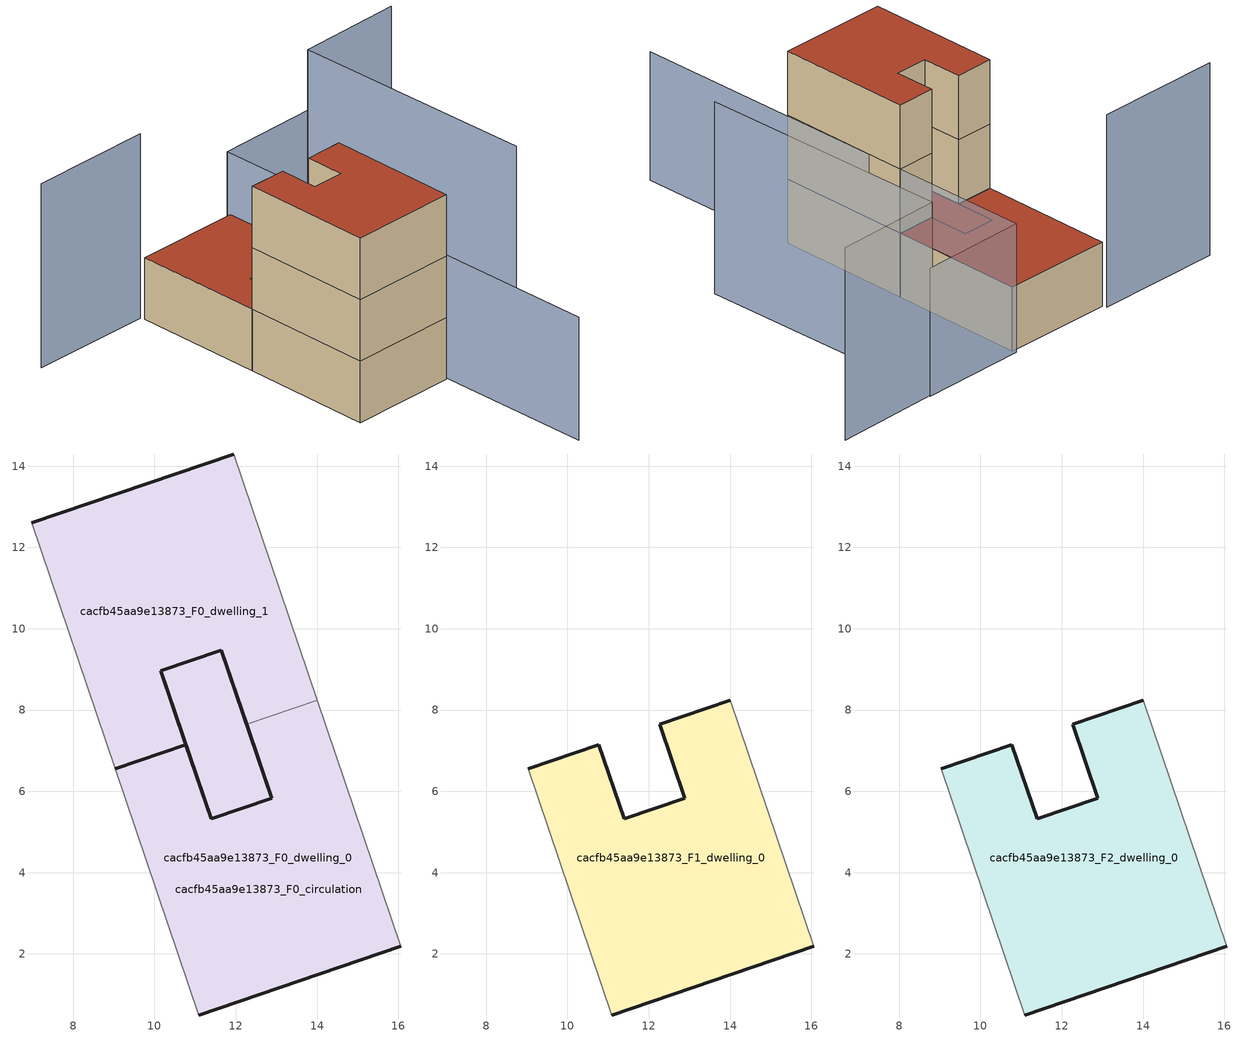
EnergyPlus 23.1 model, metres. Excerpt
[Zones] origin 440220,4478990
cacfb45aa9e13873_F0_dwelling_0
 floor ground (EU_floor_Construction): 11.65,9.47 12.88,5.83 11.39,5.33 10.16,8.96 z0; 14,8.24 16.06,2.18 11.09,0.5 9.04,6.56 10.77,7.15 11.39,5.33 12.88,5.83 12.26,7.65 z0
 wall outside (EU_wall_Construction): 12.26,7.65 12.88,5.83 11.39,5.33 10.77,7.15 9.04,6.56 / 11.09,0.5 16.06,2.18 z0:3
 wall adiabatic (EU_wall_Construction): 16.06,2.18 14,8.24 / 9.04,6.56 11.09,0.5 z0:3
 wall to cacfb45aa9e13873_F0_dwelling_1 (EU_wall_Construction): 14,8.24 12.26,7.65 z0:3
 roof outside (EU_floor_Construction): 12.88,5.83 12.26,7.65 11.65,9.47 10.16,8.96 10.77,7.15 11.39,5.33 z3
cacfb45aa9e13873_F0_dwelling_1
 floor ground (EU_floor_Construction): 11.65,9.47 12.06,8.24 12.88,5.83 11.39,5.33 10.16,8.96 z0; 11.95,14.3 14,8.24 12.26,7.65 12.06,8.24 11.65,9.47 10.16,8.96 10.77,7.15 9.04,6.56 6.98,12.61 z0
 wall outside (EU_wall_Construction): 11.95,14.3 6.98,12.61 / 9.04,6.56 10.77,7.15 10.16,8.96 11.65,9.47 12.26,7.65 z0:3
 wall adiabatic (EU_wall_Construction): 6.98,12.61 9.04,6.56 / 14,8.24 11.95,14.3 z0:3
 roof outside (EU_roof_Construction): 14,8.24 11.95,14.3 6.98,12.61 9.04,6.56 10.77,7.15 10.16,8.96 11.65,9.47 12.06,8.24 12.26,7.65 z3; 12.88,5.83 12.06,8.24 11.65,9.47 10.16,8.96 11.39,5.33 z3
cacfb45aa9e13873_F0_circulation
 floor ground (EU_floor_Construction): 11.65,9.47 11.97,8.53 12.88,5.83 11.39,5.33 10.16,8.96 z0; 14,8.24 16.06,2.18 11.09,0.5 9.04,6.56 10.77,7.15 11.39,5.33 12.88,5.83 12.26,7.65 z0; 11.95,14.3 14,8.24 12.26,7.65 12.06,8.24 11.65,9.47 10.16,8.96 10.77,7.15 9.04,6.56 6.98,12.61 z0
 wall outside (EU_wall_Construction): 11.65,9.47 10.16,8.96 11.39,5.33 12.88,5.83 11.65,9.47 z0:3
 roof outside (EU_roof_Construction): 12.88,5.83 11.97,8.53 11.65,9.47 10.16,8.96 11.39,5.33 z3; 16.06,2.18 14,8.24 12.26,7.65 12.88,5.83 11.39,5.33 10.77,7.15 9.04,6.56 11.09,0.5 z3; 14,8.24 11.95,14.3 6.98,12.61 9.04,6.56 10.77,7.15 10.16,8.96 11.65,9.47 12.06,8.24 12.26,7.65 z3
cacfb45aa9e13873_F1_dwelling_0
 floor to cacfb45aa9e13873_F0_dwelling_0 (EU_floor_Construction): 14,8.24 16.06,2.18 11.09,0.5 9.04,6.56 10.77,7.15 11.39,5.33 12.88,5.83 12.26,7.65 z3
 wall outside (EU_wall_Construction): 14,8.24 12.26,7.65 12.88,5.83 11.39,5.33 10.77,7.15 9.04,6.56 / 11.09,0.5 16.06,2.18 z3:6
 wall adiabatic (EU_wall_Construction): 16.06,2.18 14,8.24 / 9.04,6.56 11.09,0.5 z3:6
cacfb45aa9e13873_F2_dwelling_0
 floor to cacfb45aa9e13873_F1_dwelling_0 (EU_floor_Construction): 14,8.24 16.06,2.18 11.09,0.5 9.04,6.56 10.77,7.15 11.39,5.33 12.88,5.83 12.26,7.65 z6
 wall outside (EU_wall_Construction): 14,8.24 12.26,7.65 12.88,5.83 11.39,5.33 10.77,7.15 9.04,6.56 / 11.09,0.5 16.06,2.18 z6:9
 wall adiabatic (EU_wall_Construction): 16.06,2.18 14,8.24 / 9.04,6.56 11.09,0.5 z6:9
 roof outside (EU_roof_Construction): 16.06,2.18 14,8.24 12.26,7.65 12.88,5.83 11.39,5.33 10.77,7.15 9.04,6.56 11.09,0.5 z9
shading: 1.15,10.83 6.85,12.77 / 20.61,4.58 16.46,16.01 / 16.46,16.01 21.34,17.78 z0:9; 18.7,-5.04 11.82,14.43 / 11.82,14.43 16.62,16.13 z0:6
[Building]
EU S2 Campaign: North Axis=0; Terrain=City; Solar Distribution=FullExterior
[Site:Location]
Madrid: Latitude=40.5; Longitude=-3.5; Time Zone=1; Elevation=609
[SizingPeriod:WeatherFileDays]
AnnualSizingPeriod: Begin Month=1; Begin Day of Month=1; End Month=12; End Day of Month=31; Day of Week for Start Day=Monday; Use Weather File Daylight Saving Period=No; Use Weather File Rain and Snow Indicators=No
[MATERIAL]
EU_InternalMass_Material: Roughness=MediumRough; Thickness=0.1; Conductivity=1; Density=1800; Specific Heat=900; Thermal Absorptance=0.9; Solar Absorptance=0.7; Visible Absorptance=0.7
[MATERIAL:NOMASS] Roughness=MediumRough; Thermal Absorptance=0.9; Solar Absorptance=0.7; Visible Absorptance=0.7
Name | Thermal Resistance
EU_wall_NoMass; EU_roof_NoMass | 2.16768
EU_floor_NoMass | 1.14339
[CONSTRUCTION]
EU_wall_Construction: EU_wall_NoMass
EU_roof_Construction: EU_roof_NoMass
EU_floor_Construction: EU_floor_NoMass
EU_InternalMass_Construction: EU_InternalMass_Material
[ZONE] Type=1; Multiplier=1; Ceiling Height=autocalculate; Floor Area=autocalculate; Part of Total Floor Area=Yes
Name | Volume
cacfb45aa9e13873_F0_dwelling_0 | 109.704
cacfb45aa9e13873_F1_dwelling_0; cacfb45aa9e13873_F2_dwelling_0 | 91.5872
cacfb45aa9e13873_F0_dwelling_1 | 109.705
cacfb45aa9e13873_F0_circulation | 201.292
[INTERNALMASS] Construction=EU_InternalMass_Construction
Name | Zone or ZoneList | Surface Area
cacfb45aa9e13873_F0_dwelling_0_EU_InternalMass | cacfb45aa9e13873_F0_dwelling_0 | 30.5293
cacfb45aa9e13873_F0_dwelling_1_EU_InternalMass | cacfb45aa9e13873_F0_dwelling_1 | 30.5293
cacfb45aa9e13873_F1_dwelling_0_EU_InternalMass | cacfb45aa9e13873_F1_dwelling_0 | 67.1067
cacfb45aa9e13873_F2_dwelling_0_EU_InternalMass | cacfb45aa9e13873_F2_dwelling_0 | 67.1067
[OTHEREQUIPMENT] Fuel Type=Electricity; Design Level Calculation Method=Watts/Area; Power per Zone Floor Area=1; Fraction Latent=0; Fraction Radiant=0; Fraction Lost=0; Carbon Dioxide Generation Rate=0; EndUse Subcategory=EU_Step8_InternalGains
Name | Zone or ZoneList or Space or SpaceList | Schedule
EU_Step8_InternalGain_cacfb45aa9e13873_F0_dwelling_0_f000 | cacfb45aa9e13873_F0_dwelling_0 | EU_Step8_GainSchedule_cacfb45aa9e13873_F0_dwelling_0_f000
EU_Step8_InternalGain_cacfb45aa9e13873_F0_dwelling_1_f000 | cacfb45aa9e13873_F0_dwelling_1 | EU_Step8_GainSchedule_cacfb45aa9e13873_F0_dwelling_1_f000
EU_Step8_InternalGain_cacfb45aa9e13873_F1_dwelling_0_f000 | cacfb45aa9e13873_F1_dwelling_0 | EU_Step8_GainSchedule_cacfb45aa9e13873_F1_dwelling_0_f000
EU_Step8_InternalGain_cacfb45aa9e13873_F2_dwelling_0_f000 | cacfb45aa9e13873_F2_dwelling_0 | EU_Step8_GainSchedule_cacfb45aa9e13873_F2_dwelling_0_f000
[ZONEINFILTRATION:DESIGNFLOWRATE]
EU_Circulation_Infiltration_cacfb45aa9e13873_F0_circulation: Zone or ZoneList or Space or SpaceList=cacfb45aa9e13873_F0_circulation; Schedule=EU_AlwaysOn; Design Flow Rate Calculation Method=Flow/Area; Flow Rate per Floor Area=0.0005; Constant Term Coefficient=1; Temperature Term Coefficient=0; Velocity Term Coefficient=0; Velocity Squared Term Coefficient=0
[ZONEVENTILATION:DESIGNFLOWRATE] Schedule=EU_AlwaysOn; Design Flow Rate Calculation Method=AirChanges/Hour; Air Changes per Hour=0.480546; Ventilation Type=Natural; Fan Pressure Rise=0; Fan Total Efficiency=1; Constant Term Coefficient=1; Temperature Term Coefficient=0; Velocity Term Coefficient=0; Velocity Squared Term Coefficient=0; Minimum Indoor Temperature=-100; Maximum Indoor Temperature=100; Delta Temperature=-100; Minimum Outdoor Temperature=-100; Maximum Outdoor Temperature=100; Maximum Wind Speed=40
Name | Zone or ZoneList or Space or SpaceList
EU_ConstantAir_cacfb45aa9e13873_F0_dwelling_0 | cacfb45aa9e13873_F0_dwelling_0
EU_ConstantAir_cacfb45aa9e13873_F0_dwelling_1 | cacfb45aa9e13873_F0_dwelling_1
EU_ConstantAir_cacfb45aa9e13873_F1_dwelling_0 | cacfb45aa9e13873_F1_dwelling_0
EU_ConstantAir_cacfb45aa9e13873_F2_dwelling_0 | cacfb45aa9e13873_F2_dwelling_0
[HVACTEMPLATE:THERMOSTAT] Constant Heating Setpoint=20; Constant Cooling Setpoint=50
EU_HeatOnly_cacfb45aa9e13873_F0_dwelling_0; EU_HeatOnly_cacfb45aa9e13873_F0_dwelling_1; EU_HeatOnly_cacfb45aa9e13873_F1_dwelling_0; EU_HeatOnly_cacfb45aa9e13873_F2_dwelling_0
[HVACTEMPLATE:ZONE:IDEALLOADSAIRSYSTEM] System Availability Schedule=EU_AlwaysOn; Maximum Heating Supply Air Temperature=50; Minimum Cooling Supply Air Temperature=13; Maximum Heating Supply Air Humidity Ratio=0.0156; Minimum Cooling Supply Air Humidity Ratio=0.0077; Heating Limit=NoLimit; Cooling Limit=NoLimit; Heating Availability Schedule=EU_AlwaysOn; Cooling Availability Schedule=EU_CoolingOff; Dehumidification Control Type=ConstantSensibleHeatRatio; Cooling Sensible Heat Ratio=0.7; Dehumidification Setpoint=60; Humidification Control Type=None; Humidification Setpoint=30; Outdoor Air Method=None; Outdoor Air Flow Rate per Person=0.00944; Outdoor Air Flow Rate per Zone Floor Area=0; Outdoor Air Flow Rate per Zone=0; Demand Controlled Ventilation Type=None; Outdoor Air Economizer Type=NoEconomizer; Heat Recovery Type=None; Sensible Heat Recovery Effectiveness=0.7; Latent Heat Recovery Effectiveness=0.65
Name | Template Thermostat
cacfb45aa9e13873_F0_dwelling_0 | EU_HeatOnly_cacfb45aa9e13873_F0_dwelling_0
cacfb45aa9e13873_F0_dwelling_1 | EU_HeatOnly_cacfb45aa9e13873_F0_dwelling_1
cacfb45aa9e13873_F1_dwelling_0 | EU_HeatOnly_cacfb45aa9e13873_F1_dwelling_0
cacfb45aa9e13873_F2_dwelling_0 | EU_HeatOnly_cacfb45aa9e13873_F2_dwelling_0
[SIZING:ZONE] Zone Cooling Design Supply Air Temperature Input Method=SupplyAirTemperature; Zone Cooling Design Supply Air Temperature=13; Zone Heating Design Supply Air Temperature Input Method=SupplyAirTemperature; Zone Heating Design Supply Air Temperature=50; Zone Cooling Design Supply Air Humidity Ratio=0.008; Zone Heating Design Supply Air Humidity Ratio=0.008; Cooling Design Air Flow Method=DesignDay; Cooling Design Air Flow Rate=0; Cooling Minimum Air Flow per Zone Floor Area=0.000762; Cooling Minimum Air Flow=0; Cooling Minimum Air Flow Fraction=0.2; Heating Design Air Flow Method=DesignDay; Heating Design Air Flow Rate=0; Heating Maximum Air Flow per Zone Floor Area=0.002032; Heating Maximum Air Flow=0.141576; Heating Maximum Air Flow Fraction=0.3; Account for Dedicated Outdoor Air System=No; Dedicated Outdoor Air System Control Strategy=NeutralSupplyAir; Dedicated Outdoor Air Low Setpoint Temperature for Design=autosize; Dedicated Outdoor Air High Setpoint Temperature for Design=autosize; Zone Load Sizing Method=Sensible Load Only No Latent Load; Zone Latent Cooling Design Supply Air Humidity Ratio Input Method=HumidityRatioDifference; Zone Cooling Design Supply Air Humidity Ratio Difference=0.005; Zone Latent Heating Design Supply Air Humidity Ratio Input Method=HumidityRatioDifference; Zone Humidification Design Supply Air Humidity Ratio Difference=0.005
cacfb45aa9e13873_F0_dwelling_0; cacfb45aa9e13873_F0_dwelling_1; cacfb45aa9e13873_F1_dwelling_0; cacfb45aa9e13873_F2_dwelling_0
[SCHEDULE:CONSTANT]
Name | Hourly Value
EU_AlwaysOn | 1
EU_CoolingOff | 0
[SCHEDULE:FILE] Column Number=1; Rows to Skip at Top=0; Number of Hours of Data=8760; Column Separator=Comma; Interpolate to Timestep=No; Minutes per Item=60; Adjust Schedule for Daylight Savings=Yes
Name | File
EU_Step8_GainSchedule_cacfb45aa9e13873_F0_dwelling_0_f000 | ../../schedules/cacfb45aa9e13873/cacfb45aa9e13873_F0_dwelling_0_f000_gain.csv
EU_Step8_GainSchedule_cacfb45aa9e13873_F0_dwelling_1_f000 | ../../schedules/cacfb45aa9e13873/cacfb45aa9e13873_F0_dwelling_1_f000_gain.csv
EU_Step8_GainSchedule_cacfb45aa9e13873_F1_dwelling_0_f000 | ../../schedules/cacfb45aa9e13873/cacfb45aa9e13873_F1_dwelling_0_f000_gain.csv
EU_Step8_GainSchedule_cacfb45aa9e13873_F2_dwelling_0_f000 | ../../schedules/cacfb45aa9e13873/cacfb45aa9e13873_F2_dwelling_0_f000_gain.csv
